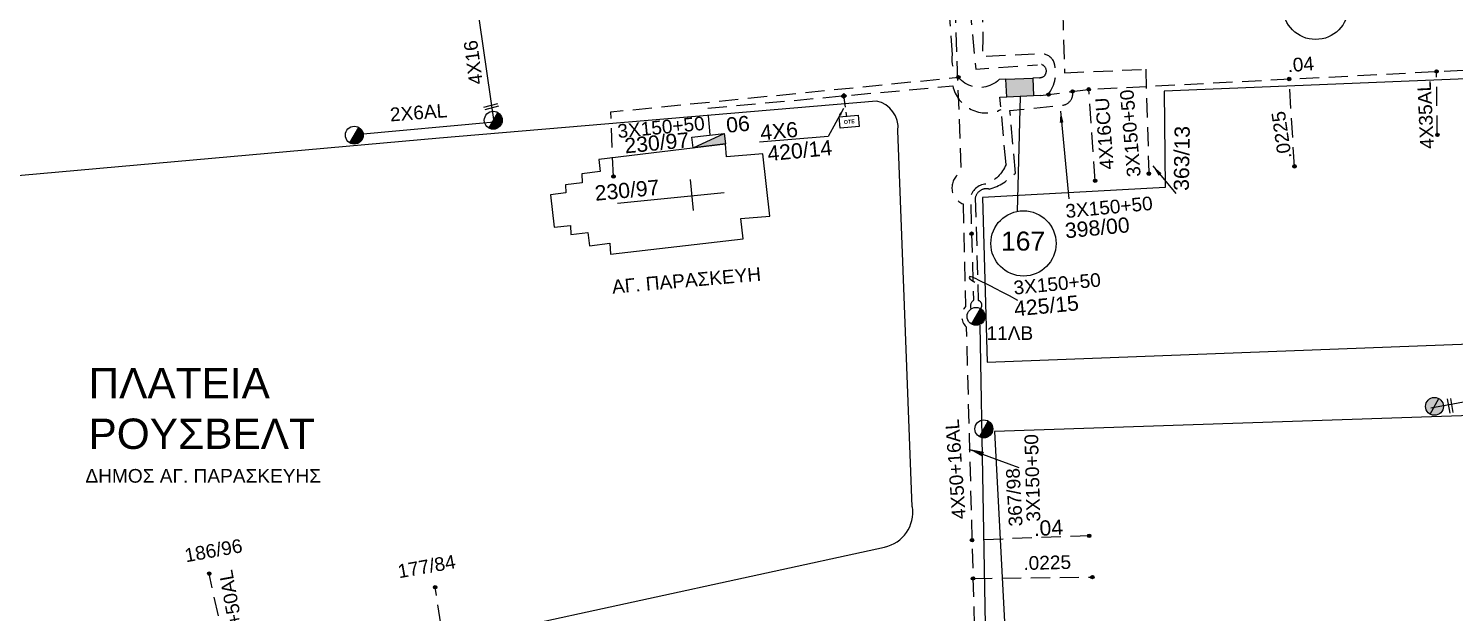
# Model space of a CAD drawing. Header units: millimetres. Extents: x 938 to 3112, y 793 to 1825.
# Drawn here: x 2561.8 to 2749.8, y 1230.1 to 1307 of the extents above; entities that cross this region are included whole.
import ezdxf
from ezdxf.enums import TextEntityAlignment as Align

# ---------------------------------------------------------------- set-up
doc = ezdxf.new("R2010")
doc.units = ezdxf.units.MM
doc.linetypes.add('DASHED', pattern=[19.05, 12.7, -6.35])
for name, color, linetype in [('Link Box 4 Διευθύνσεων', 7, 'Continuous'), ('Pillar OTE', 7, 'Continuous'), ('Γέφυρες Εναερίου Δικτύου', 7, 'Continuous'), ('Γυμνά εναέρια ΧΤ (3Φ)   4x16CU', 7, 'Continuous'), ('Γυμνά εναέρια ΧΤ (3Φ)   4x35AL', 7, 'Continuous'), ('Γυμνά εναέρια ΧΤ και ΦΟΠ (3Φ)   4x50+16AL', 7, 'Continuous'), ('Εναέρια παροχή ΧΤ 4x16', 7, 'SYN_LINE'), ('Επιγραφές - Σχήματα', 7, 'Continuous'), ('Καλώδια ΧΤ   2x6AL', 7, 'DASHED'), ('Καλώδια ΧΤ   3x150+50AL', 7, 'DASHED'), ('Καλώδια ΧΤ   3x150+50ALXLPE', 7, 'DASHED'), ('Καλώδια ΧΤ   3x150+50CU', 7, 'DASHED'), ('Μηχανική τομή', 7, 'Continuous'), ('Στύλος Ξύλινος', 7, 'Continuous'), ('Στύλος Ξύλινος @ 1', 7, 'Continuous'), ('Στύλος ΦΜ', 7, 'Continuous'), ('Στύλος ΦΜ @ 1', 7, 'Continuous'), ('Συνδέσεις', 7, 'Continuous'), ('Υποσταθμοί', 7, 'Continuous'), ('Υπόβαθρο ΔΕΗ', 7, 'Continuous'), ('Υπόγεια Καλώδια Δικτύου ΧΤ   .04', 7, 'DASHED'), ('Υπόγεια καλώδια Παροχών ΧΤ   .0225', 7, 'DASHED')]:
    doc.layers.add(name, color=color, linetype=linetype)
doc.styles.get("Standard").update_dxf_attribs({"font": 'arial.ttf'})
doc.linetypes.add('SYN_LINE', pattern='A,0.5,-0.0001,["/\\/\\/\\/",Standard,S=0.1,R=0,X=0,Y=-0.05],-0.25', length=0.7501)
doc.dimstyles.new('ISO-25', dxfattribs={"dimtxt": 2.5, "dimasz": 2.5, "dimexe": 1.25, "dimexo": 0.625, "dimtad": 1, "dimtxsty": 'Standard', "dimcen": 2.5, "dimaunit": 2, "dimazin": 0, "dimtfac": 1, "dimtmove": 0, "dimatfit": 3, "dimfxl": 1, "dimarcsym": 0})

# ---------------------------------------------------------------- blocks, each defined once
blk = doc.blocks.new('LINK BOX 4 ΑΝΑΧΩΡΗΣΕΩΝ')
at = {"layer": 'Link Box 4 Διευθύνσεων', "ltscale": 40}
blk.add_hatch(color=256, dxfattribs=at).paths.add_polyline_path([(-3.54, 0), (-3.54, -4.67), (3.54, -4.67), (3.54, 0)])
for p, q in [((-3.54, 0), (-5.33, 0)), ((5.33, 0), (3.54, 0)), ((-3.54, -4.67), (-5.33, -4.67)), ((5.33, -4.67), (3.54, -4.67))]:
    blk.add_line(p, q, dxfattribs=at)
blk.add_lwpolyline([(-3.54, -4.67), (-3.54, 0), (3.54, 0), (3.54, -4.67)], close=True, dxfattribs=at)
blk = doc.blocks.new('ΥΠΑΡΧΩΝ ΞΥΛΙΝΟΣ ΣΤΥΛΟΣ')
at = {"layer": 'Στύλος Ξύλινος'}
h = blk.add_hatch(color=7, dxfattribs=at)
h.paths.add_polyline_path([(-2.62, 0, 0.270008), (-1.29, -2.28), (1.3, 2.27, 0.576266)])
h.paths.add_polyline_path([(-1.29, -2.28, 0.574793), (2.62, 0, 0.268822), (1.3, 2.27)])
at = {"layer": 'Στύλος Ξύλινος', "color": 7}
blk.add_line((-1.29, -2.28), (1.3, 2.27), dxfattribs=at)
blk.add_circle((0, 0), 2.62, dxfattribs=at)
at = {"layer": 'Στύλος Ξύλινος', "flags": 4}
for tag, p in [('ΑΡΙΘΜΟΣ', (-4.91, 8.6)), ('ΤΥΠΟΣ', (-4.85, 3.39))]:
    blk.add_attdef(tag, p, '', height=4, dxfattribs=at)
blk = doc.blocks.new('ΥΠΑΡΧΩΝ ΤΣΙΜΕΝΤΕΝΙΟΣ ΣΤΥΛΟΣ')
at = {"layer": 'Στύλος ΦΜ'}
blk.add_hatch(color=256, dxfattribs=at).paths.add_polyline_path([(-1.29, -2.28, 0.574793), (2.62, 0, 0.268822), (1.3, 2.27)])
blk.add_line((-1.29, -2.28), (1.3, 2.27), dxfattribs=at)
blk.add_circle((0, 0), 2.62, dxfattribs=at)
at = {"layer": 'Στύλος ΦΜ', "flags": 4}
for tag, p in [('ΑΡΙΘΜΟΣ', (-4.68, 8.05)), ('ΤΥΠΟΣ', (-4.91, 3.03))]:
    blk.add_attdef(tag, p, '', height=4, dxfattribs=at)
blk = doc.blocks.new('_ΣΥΝΔΕΣΗ')
at = {"layer": 'Συνδέσεις', "linetype": 'SYN_LINE', "ltscale": 40}
blk.add_hatch(color=256, dxfattribs=at).paths.add_polyline_path([(0.5, -0.01, 1), (-0.5, -0.01, 1)])
at = {"layer": 'Συνδέσεις'}
blk.add_circle((0, -0.01), 0.5, dxfattribs=at)
blk = doc.blocks.new('ΜΗΧΑΝΙΚΗ ΤΟΜΗ')
at = {"layer": 'Μηχανική τομή', "ltscale": 40}
for p, q in [((-1.89, 0.78), (1.89, 0.78)), ((1.89, 0), (-1.89, 0))]:
    blk.add_line(p, q, dxfattribs=at)
blk = doc.blocks.new('υποσταθμος σε κλειστο χωρο')
at = {"layer": 'Υποσταθμοί', "ltscale": 40}
blk.add_hatch(color=256, dxfattribs=at).paths.add_polyline_path([(-9.52, -3.13), (9.52, -3.13), (9.52, 3.13)])
blk.add_lwpolyline([(-9.52, -3.13), (-9.52, 3.13), (9.52, 3.13), (9.52, -3.13)], close=True, dxfattribs=at)
blk.add_lwpolyline([(-9.52, -3.13), (9.52, 3.13)], dxfattribs=at)
blk = doc.blocks.new('ΥΠΑΡΧΩΝ ΥΠΟΣΤΑΘΜΟΣ ΣΕ ΚΛΕΙΣΤΟ ΧΩΡΟ')
at = {"layer": 'Υποσταθμοί'}
blk.add_blockref('υποσταθμος σε κλειστο χωρο', (0, 0), dxfattribs=at)
at = {"layer": 'Υποσταθμοί', "linetype": 'SYN_LINE', "ltscale": 40, "flags": 1}
for tag, p in [('ΜΕΤΑΣΧΗΜΑΤΙΣΜΟΣ', (10.66, 2.24)), ('ΙΣΧΥΣ', (10.64, -0.87)), ('ΑΡΙΘΜΟΣ', (10.77, -3.89))]:
    blk.add_attdef(tag, p, '', height=2, dxfattribs=at)
blk = doc.blocks.new('A$C3D507895')
at = {"layer": 'Υποσταθμοί', "xscale": 0.2250000000000227, "yscale": 0.2250000000000227, "zscale": 0.2250000000000227}
blk.add_blockref('ΥΠΑΡΧΩΝ ΥΠΟΣΤΑΘΜΟΣ ΣΕ ΚΛΕΙΣΤΟ ΧΩΡΟ', (2.14, 0.7), dxfattribs=at)
blk = doc.blocks.new('TSONTA XT1')
at = {"ltscale": 40}
h = blk.add_hatch(color=256, dxfattribs=at)
h.dxf.hatch_style = 1
h.paths.add_polyline_path([(595.96, 2487.66), (597.07, 2488.77), (595.96, 2489.87), (594.85, 2488.77)])
blk.add_lwpolyline([(594.85, 2488.77), (595.96, 2489.87), (597.07, 2488.77), (595.96, 2487.66)], close=True, dxfattribs=at)
blk = doc.blocks.new('PILLAR ΟΤΕ')
at = {"layer": 'Pillar OTE', "ltscale": 40}
blk.add_lwpolyline([(-3.31, 2.02), (3.39, 2.02), (3.39, -1.99), (-3.31, -1.99)], close=True, dxfattribs=at)
at = {"layer": 'Pillar OTE', "insert": (-1.81, 0.71), "char_height": 1.3575, "width": 109.961, "attachment_point": 1}
blk.add_mtext('{\\fArial|b1|i0|c161|p34;OTE}', dxfattribs=at)

msp = doc.modelspace()

# ---------------------------------------------------------------- linework, layer by layer
at = {"layer": 'Γέφυρες Εναερίου Δικτύου', "color": 27, "linetype": 'DASHED', "ltscale": 0.2, "flags": 128}
for points in [[(2696.11, 1298.28, 0.280324), (2696.87, 1302.78, 0.291078), (2695.2, 1303.66), (2687.51, 1303.3, 0.060079), (2686.98, 1313.48, 0.480847), (2688.57, 1317.87, -0.749581), (2690.17, 1319.62, -4.060911)], [(2691.86, 1287.99), (2691.15, 1296.23), (2698.04, 1296.91, 0.440166), (2699.41, 1298.74)]]:
    msp.add_lwpolyline(points, format="xyb", dxfattribs=at)
at = {"layer": 'Γυμνά εναέρια ΧΤ (3Φ)   4x16CU', "color": 27, "linetype": 'DASHED', "ltscale": 0.2, "flags": 128}
msp.add_lwpolyline([(2702.37, 1286.97), (2701.54, 1299)], dxfattribs=at)
at = {"layer": 'Γυμνά εναέρια ΧΤ (3Φ)   4x35AL', "color": 27, "linetype": 'DASHED', "ltscale": 0.2, "flags": 128}
msp.add_lwpolyline([(2747.49, 1293.01), (2747.39, 1301.37)], dxfattribs=at)
at = {"layer": 'Γυμνά εναέρια ΧΤ και ΦΟΠ (3Φ)   4x50+16AL', "color": 173, "flags": 128}
msp.add_lwpolyline([(2690.4, 1201.32), (2688.01, 1223.56), (2687.21, 1267.95)], dxfattribs=at)
at = {"layer": 'Εναέρια παροχή ΧΤ 4x16', "color": 85, "ltscale": 20}
msp.add_line((2623.17, 1294.75), (2620.35, 1314.2), dxfattribs=at)
at = {"layer": 'Εναέρια παροχή ΧΤ 4x16', "color": 1, "linetype": 'DASHED', "ltscale": 0.2, "flags": 128}
msp.add_lwpolyline([(2616.73, 1224.85), (2615.37, 1233.45)], dxfattribs=at)
at = {"layer": 'Επιγραφές - Σχήματα', "linetype": 'Continuous', "ltscale": 0.2}
msp.add_line((2692.49, 1298.08), (2692.12, 1282.94), dxfattribs=at)
for centre in [(2731.45, 1309.87), (2692.93, 1278.72)]:
    msp.add_circle(centre, 4.3, dxfattribs=at)
at = {"layer": 'Καλώδια ΧΤ   2x6AL', "color": 85, "linetype": 'SYN_LINE', "ltscale": 20}
msp.add_line((2604.91, 1293.08), (2623.17, 1294.75), dxfattribs=at)
at = {"layer": 'Καλώδια ΧΤ   2x6AL', "color": 2, "linetype": 'SYN_LINE', "ltscale": 20, "flags": 128}
msp.add_lwpolyline([(2820.57, 1266.53), (2783.84, 1263.84), (2746.64, 1257.05)], dxfattribs=at)
at = {"layer": 'Καλώδια ΧΤ   3x150+50AL', "color": 173, "linetype": 'DASHED', "ltscale": 0.1}
msp.add_lwpolyline([(2669.26, 1297.9), (2669.58, 1295.41)], dxfattribs=at)
at = {"layer": 'Καλώδια ΧΤ   3x150+50AL', "color": 6, "linetype": 'DASHED', "ltscale": 0.2, "flags": 128}
msp.add_lwpolyline([(2684.96, 1283.93), (2685.29, 1270.4, 0.413106), (2685.39, 1267.73), (2686.54, 1224.79, 0.021781), (2688.01, 1223.56)], format="xyb", dxfattribs=at)
at = {"layer": 'Καλώδια ΧΤ   3x150+50AL', "color": 2, "linetype": 'DASHED', "ltscale": 0.2, "flags": 128}
msp.add_lwpolyline([(2602.92, 1153.56), (2599.45, 1154.29), (2610.32, 1203.38, 0.152283), (2610.22, 1204.56, -0.086134), (2609.65, 1207.15), (2609.87, 1209.55), (2607.17, 1222.92), (2589.17, 1219.19), (2585.56, 1235.24)], format="xyb", dxfattribs=at)
at = {"layer": 'Καλώδια ΧΤ   3x150+50ALXLPE', "color": 27, "linetype": 'DASHED', "ltscale": 0.2}
msp.add_lwpolyline([(2691.86, 1287.99, -0.129427), (2688.45, 1285.86, 0.431927), (2686.58, 1284.73), (2686.97, 1271.21, -0.578539), (2687.27, 1270.14)], format="xyb", dxfattribs=at)
at = {"layer": 'Καλώδια ΧΤ   3x150+50CU', "color": 173, "linetype": 'DASHED', "ltscale": 0.2}
msp.add_line((2651.3, 1296.52), (2683.6, 1299.47), dxfattribs=at)
at = {"layer": 'Καλώδια ΧΤ   3x150+50CU', "color": 6, "linetype": 'DASHED', "ltscale": 0.2, "flags": 128}
msp.add_lwpolyline([(2634.13, 1427.57), (2630.5, 1426.38, 0.445729), (2628.83, 1422.61), (2636.5, 1404.61), (2652.08, 1375.43), (2659.17, 1364.26, -0.263519), (2659.27, 1362.3, 0.209889), (2659.02, 1357.56, 0.15186), (2661.66, 1352.24, -0.034995), (2662.84, 1350.82), (2678.41, 1322.97, -0.216623), (2678.68, 1319.75, 0.551207), (2683.75, 1313.27), (2684.7, 1288.1, 0.633874), (2684.96, 1283.93, 0.791815)], format="xyb", dxfattribs=at)
at = {"layer": 'Καλώδια ΧΤ   3x150+50CU', "color": 133, "linetype": 'DASHED', "ltscale": 0.2, "flags": 128}
for points in [[(2683.59, 1303.54), (2682.93, 1312.28, -0.467736), (2677.38, 1321.09), (2661.7, 1350.92), (2664.98, 1354.45)], [(2689.72, 1300.29, -0.727841), (2683.59, 1303.54, -0.269513)]]:
    msp.add_lwpolyline(points, format="xyb", dxfattribs=at)
at = {"layer": 'Καλώδια ΧΤ   3x150+50CU', "color": 173, "linetype": 'DASHED', "ltscale": 0.2, "flags": 128}
for points in [[(2666.13, 1352.48, 0.28508), (2666.51, 1350.36, -0.192388), (2668.96, 1347.91), (2683.22, 1320.99, 0.724843), (2684.18, 1316.48, -0.217298), (2685.33, 1315.8), (2686.64, 1301.66), (2694.77, 1302.25)], [(2683.6, 1299.47, 0.486149), (2689.98, 1296.35)], [(2690.63, 1289.11, -0.208968), (2687.98, 1286.52, 0.369126), (2685.95, 1284.67), (2686.35, 1271.23, 0.355971), (2686.01, 1270.09)]]:
    msp.add_lwpolyline(points, format="xyb", dxfattribs=at)
at = {"layer": 'Καλώδια ΧΤ   3x150+50CU', "color": 1, "linetype": 'DASHED', "ltscale": 0.2, "flags": 128}
for points in [[(2692.79, 1315.39), (2692.9, 1313.75), (2697.96, 1314.04), (2698.35, 1301.18)], [(2698.35, 1301.18), (2709.05, 1301.66)], [(2709.05, 1301.66), (2709.45, 1288.12)]]:
    msp.add_lwpolyline(points, dxfattribs=at)
at = {"layer": 'Καλώδια ΧΤ   3x150+50CU', "color": 133, "linetype": 'DASHED', "ltscale": 0.2, "flags": 128}
msp.add_lwpolyline([(2638.88, 1287.54), (2638.52, 1296.04), (2684.36, 1300.6)], dxfattribs=at)
at = {"layer": 'Καλώδια ΧΤ   3x150+50CU', "color": 173, "linetype": 'DASHED', "ltscale": 0.2, "flags": 128}
for points in [[(2690.63, 1289.11), (2689.83, 1297.96)], [(2651.61, 1293), (2651.3, 1296.52)]]:
    msp.add_lwpolyline(points, dxfattribs=at)
at = {"layer": 'Καλώδια ΧΤ   3x150+50CU', "color": 173, "linetype": 'DASHED', "ltscale": 0.2}
msp.add_arc((2695.07, 1301.42), 0.881, 268.4164, 109.8641, dxfattribs=at)
at = {"layer": 'Υπόβαθρο ΔΕΗ'}
for p, q in [((2648.99, 1287.14), (2649.4, 1283.05)), ((2653.49, 1285.39), (2639.41, 1283.98))]:
    msp.add_line(p, q, dxfattribs=at)
at = {"layer": 'Υπόβαθρο ΔΕΗ', "flags": 128}
msp.add_lwpolyline([(2820.26, 1303.21), (2711.49, 1298.76), (2711.59, 1286.1), (2687.51, 1284.75), (2688.14, 1263.07), (2821.28, 1268.14)], close=True, dxfattribs=at)
for points in [[(2678.28, 1244.05), (2676.39, 1293.58, 0.384181), (2673.57, 1297.46), (2615.96, 1292.56), (2555.86, 1287.24), (2500.67, 1269.12), (2457.78, 1254.72)], [(2678.28, 1244.05), (2676.39, 1293.58, 0.384181), (2673.57, 1297.46), (2615.96, 1292.56), (2555.86, 1287.24), (2500.67, 1269.12), (2457.78, 1254.72)], [(2821.39, 1258.38), (2689.13, 1253.95), (2691.97, 1199.69), (2733.85, 1139.06), (2816.16, 1192.92, 0.172715), (2822.85, 1206.73), (2821.39, 1258.38)]]:
    msp.add_lwpolyline(points, format="xyb", dxfattribs=at)
for points in [[(2658.56, 1290.5), (2653.78, 1290.13), (2653.63, 1291.79), (2636.95, 1289.77), (2637.13, 1288.19), (2634.71, 1287.89), (2634.74, 1286.72), (2632.54, 1286.42), (2632.61, 1285.4), (2630.56, 1285.14), (2631.07, 1280.84), (2633.2, 1281.06), (2633.28, 1279.89), (2635.52, 1280.14), (2635.7, 1278.42), (2638.38, 1278.75), (2638.49, 1277.32), (2655.98, 1279.34), (2655.65, 1282.02), (2659.51, 1282.31), (2658.56, 1290.5)], [(2667.2, 1292.82), (2658.13, 1292.04)], [(2457.78, 1254.72), (2457.2, 1252.56), (2495.42, 1199.86), (2545.15, 1210.44), (2624.92, 1227.93), (2674.59, 1238.74)]]:
    msp.add_lwpolyline(points, dxfattribs=at)
at = {"layer": 'Υπόβαθρο ΔΕΗ'}
msp.add_arc((2673.68, 1243.32), 4.66, 281.28, 9.11, dxfattribs=at)
msp.add_open_spline([(2692.17, 1271.22), (2685.95, 1274.53), (2685.76, 1274.34), (2685.76, 1274), (2686.52, 1273.64)], degree=3, dxfattribs=at)
at = {"layer": 'Υπόγεια Καλώδια Δικτύου ΧΤ   .04', "color": 27, "linetype": 'DASHED', "ltscale": 0.2, "flags": 128}
msp.add_lwpolyline([(2695.16, 1298.21), (2701.54, 1299), (2753.09, 1301.66), (2753.41, 1290.91)], dxfattribs=at)
at = {"layer": 'Υπόγεια Καλώδια Δικτύου ΧΤ   .04', "color": 6, "linetype": 'DASHED', "ltscale": 0.2, "flags": 128}
msp.add_lwpolyline([(2701.66, 1240.23), (2686.15, 1239.65)], dxfattribs=at)
at = {"layer": 'Υπόγεια καλώδια Παροχών ΧΤ   .0225', "color": 27, "linetype": 'DASHED', "ltscale": 0.2, "flags": 128}
msp.add_lwpolyline([(2728.66, 1288.87), (2727.96, 1300.37)], dxfattribs=at)
at = {"layer": 'Υπόγεια καλώδια Παροχών ΧΤ   .0225', "color": 6, "linetype": 'DASHED', "ltscale": 0.2, "flags": 128}
msp.add_lwpolyline([(2686.28, 1234.61), (2702.01, 1234.78)], dxfattribs=at)

# ---------------------------------------------------------------- block references
at = {"layer": 'Link Box 4 Διευθύνσεων', "xscale": 0.4999999999999837, "yscale": 0.4999999999999837, "zscale": 0.4999999999999837, "rotation": 2.703101995514497}
msp.add_blockref('LINK BOX 4 ΑΝΑΧΩΡΗΣΕΩΝ', (2692.38, 1300.41), dxfattribs=at)
at = {"layer": 'Pillar OTE', "xscale": 0.3750000000000001, "yscale": 0.3750000000000001, "zscale": 0.3750000000000001, "rotation": 4.989395806770961}
msp.add_blockref('PILLAR ΟΤΕ', (2669.92, 1294.74), dxfattribs=at)
at = {"layer": 'Επιγραφές - Σχήματα', "linetype": 'Continuous', "ltscale": 0.2, "rotation": 6.559299552730235}
msp.add_blockref('A$C3D507895', (2649.38, 1291.33), dxfattribs=at)
at = {"layer": 'Μηχανική τομή'}
for p, xscale, yscale, zscale, rotation in [((2622.82, 1296.54), 0.5000000000003223, 0.5000000000003223, 0.5000000000003223, 14.77421112568383), ((2749, 1257.31), 0.5000000000001037, 0.5000000000001037, 0.5000000000001037, 280.3308311976192)]:
    msp.add_blockref('ΜΗΧΑΝΙΚΗ ΤΟΜΗ', p, dxfattribs=dict(at, xscale=xscale, yscale=yscale, zscale=zscale, rotation=rotation))
at = {"layer": 'Στύλος Ξύλινος @ 1', "ltscale": 40, "xscale": 0.4499999999998181, "yscale": 0.4499999999998181, "zscale": 0.4499999999998181}
msp.add_blockref('ΥΠΑΡΧΩΝ ΞΥΛΙΝΟΣ ΣΤΥΛΟΣ', (2747.11, 1257.27), dxfattribs=at)
msp.add_blockref('ΥΠΑΡΧΩΝ ΞΥΛΙΝΟΣ ΣΤΥΛΟΣ', (2747.11, 1257.27), dxfattribs=at)
at = {"layer": 'Στύλος ΦΜ @ 1', "ltscale": 40, "xscale": 0.4499999999998181, "yscale": 0.4499999999998181, "zscale": 0.4499999999998181}
for p in [(2623.03, 1294.94), (2623.03, 1294.94), (2604.71, 1292.98), (2604.71, 1292.98), (2687.71, 1254.3), (2687.71, 1254.3)]:
    msp.add_blockref('ΥΠΑΡΧΩΝ ΤΣΙΜΕΝΤΕΝΙΟΣ ΣΤΥΛΟΣ', p, dxfattribs=at)
at = {"layer": 'Στύλος ΦΜ @ 1', "ltscale": 40}
ref = msp.add_blockref('ΥΠΑΡΧΩΝ ΤΣΙΜΕΝΤΕΝΙΟΣ ΣΤΥΛΟΣ', (2686.68, 1269.12), dxfattribs=dict(at, xscale=0.4499999999998181, yscale=0.4499999999998181, zscale=0.4499999999998181))
ref.add_attrib('ΑΡΙΘΜΟΣ', '11ΛΒ', (2688.06, 1266.01), dxfattribs={"layer": 'Στύλος ΦΜ', "height": 1.8, "flags": 4})
at = {"layer": 'Συνδέσεις', "xscale": 0.4500000000000455, "yscale": 0.4500000000000455, "zscale": 0.4500000000000455}
for p in [(2747.39, 1301.37), (2684.36, 1300.6), (2701.54, 1299.01), (2727.96, 1300.37), (2696.24, 1298.32), (2699.41, 1298.74), (2747.5, 1293.01), (2638.88, 1287.54), (2709.46, 1287.91), (2728.66, 1288.87), (2702.38, 1286.98), (2686.09, 1280.01), (2686.15, 1239.66), (2701.59, 1240.23), (2585.59, 1235.25), (2615.37, 1233.46), (2686.28, 1234.62), (2702.01, 1234.79)]:
    msp.add_blockref('_ΣΥΝΔΕΣΗ', p, dxfattribs=at)
at = {"layer": 'Συνδέσεις', "xscale": 0.2999901518703235, "yscale": 0.2999901518703235, "zscale": 0.2999901518703235, "rotation": 3.346912796221828}
msp.add_blockref('TSONTA XT1', (2534.36, 542.36), dxfattribs=at)

# ---------------------------------------------------------------- texts
at = {"layer": 'Γυμνά εναέρια ΧΤ (3Φ)   4x16CU'}
msp.add_text('4X16CU', height=1.8, rotation=94.0732, dxfattribs=at).set_placement((2703.6, 1293.18), align=Align.MIDDLE)
at = {"layer": 'Γυμνά εναέρια ΧΤ (3Φ)   4x35AL'}
msp.add_text('4X35AL', height=1.8, rotation=92.7954, dxfattribs=at).set_placement((2745.94, 1295.63), align=Align.MIDDLE)
at = {"layer": 'Γυμνά εναέρια ΧΤ και ΦΟΠ (3Φ)   4x50+16AL'}
msp.add_text('4X50+16AL', height=1.8, rotation=94.0895, dxfattribs=at).set_placement((2683.97, 1249), align=Align.MIDDLE)
at = {"layer": 'Εναέρια παροχή ΧΤ 4x16', "ltscale": 20}
msp.add_text('4X16', height=1.8, rotation=97.674, dxfattribs=at).set_placement((2620.39, 1302.54), align=Align.MIDDLE)
at = {"layer": 'Επιγραφές - Σχήματα', "linetype": 'DASHED', "ltscale": 0.2, "attachment_point": 1}
for s, insert, char_height, width, rotation in [('06', (2653.65, 1295.27), 2, 17.7581, 5.509), ('4X6', (2658.14, 1294.28), 2, 17.7581, 5.509), ('363/13', (2712.73, 1285.66), 2, 17.7581, 89.1111), ('230/97', (2640.24, 1292.56), 2, 17.7581, 5.509), ('420/14', (2659.09, 1291.54), 2, 17.7581, 5.509), ('230/97', (2636.32, 1286.32), 2, 17.7581, 5.509), ('398/00', (2698.31, 1281.38), 2, 17.7581, 5.509), ('ΑΓ. ΠΑΡΑΣΚΕΥΗ', (2638.61, 1273.9), 1.8, 48.5909, 4.9839), ('425/15', (2691.61, 1271.1), 2, 17.7581, 5.509), ('367/98', (2691.02, 1241.41), 1.8, 10.8079, 93.0513), ('186/96', (2582.2, 1238.5), 1.8, 10.8079, 10.1798), ('177/84', (2610.3, 1236.4), 1.8, 10.8079, 10.1798)]:
    msp.add_mtext(s, dxfattribs=dict(at, insert=insert, char_height=char_height, width=width, rotation=rotation))
at = {"layer": 'Επιγραφές - Σχήματα', "linetype": 'Continuous', "ltscale": 0.2, "insert": (2689.97, 1280.28), "char_height": 2.5, "width": 4.0576, "attachment_point": 1}
msp.add_mtext('167', dxfattribs=at)
at = {"layer": 'Επιγραφές - Σχήματα', "linetype": 'DASHED', "ltscale": 0.2, "insert": (2569.67, 1262.33), "char_height": 4, "width": 48.5909, "attachment_point": 1}
msp.add_mtext('ΠΛΑΤΕΙΑ\\PΡΟΥΣΒΕΛΤ', dxfattribs=at)
at = {"layer": 'Επιγραφές - Σχήματα', "color": 1, "linetype": 'Continuous', "ltscale": 0.2, "insert": (2569.27, 1249.02), "char_height": 1.8, "width": 36.572, "attachment_point": 1}
msp.add_mtext('ΔΗΜΟΣ ΑΓ. ΠΑΡΑΣΚΕΥΗΣ', dxfattribs=at)
at = {"layer": 'Καλώδια ΧΤ   2x6AL', "ltscale": 0.2}
msp.add_text('2X6AL', height=1.8, rotation=4.2851, dxfattribs=at).set_placement((2613.18, 1295.96), align=Align.MIDDLE)
at = {"layer": 'Καλώδια ΧΤ   3x150+50AL', "ltscale": 0.2}
for rotation, p in [(94.8748, (2707.01, 1293.22)), (5.4008, (2704.21, 1283.5)), (5.4008, (2697.37, 1273.42)), (91.5222, (2694.1, 1247.85))]:
    msp.add_text('3X150+50', height=1.8, rotation=rotation, dxfattribs=at).set_placement(p, align=Align.MIDDLE)
at = {"layer": 'Καλώδια ΧΤ   3x150+50AL', "linetype": 'DASHED', "ltscale": 0.2}
msp.add_text('3X150+50AL', height=1.8, rotation=100.3687, dxfattribs=at).set_placement((2589.03, 1228.5), align=Align.MIDDLE)
at = {"layer": 'Καλώδια ΧΤ   3x150+50CU', "ltscale": 0.2}
msp.add_text('3X150+50', height=1.8, rotation=5.4008, dxfattribs=at).set_placement((2645.15, 1294.03), align=Align.MIDDLE)
at = {"layer": 'Υπόγεια Καλώδια Δικτύου ΧΤ   .04', "ltscale": 0.2}
msp.add_text('.04', height=1.8, rotation=4.4929, dxfattribs=at).set_placement((2729.48, 1302.3), align=Align.MIDDLE)
at = {"layer": 'Υπόγεια Καλώδια Δικτύου ΧΤ   .04', "linetype": 'DASHED', "ltscale": 0.2, "insert": (2694.22, 1242.18), "char_height": 2, "width": 17.7581, "attachment_point": 1, "rotation": 2.9452}
msp.add_mtext('.04', dxfattribs=at)
at = {"layer": 'Υπόγεια καλώδια Παροχών ΧΤ   .0225', "ltscale": 0.2}
for rotation, p in [(98.2541, (2726.94, 1292.99)), (1.4427, (2696.06, 1236.7))]:
    msp.add_text('.0225', height=1.8, rotation=rotation, dxfattribs=at).set_placement(p, align=Align.MIDDLE)

# ---------------------------------------------------------------- leaders
at = {"layer": 'Επιγραφές - Σχήματα', "ltscale": 40}
for points, override in [([(2669.22, 1296.49), (2667.2, 1292.82)], {"dimasz": 1, "dimtad": 0}), ([(2697.82, 1296.12), (2698.91, 1284.57)], {"dimasz": 1.5, "dimtad": 0}), ([(2709.97, 1288.95), (2713.02, 1285.31)], {"dimasz": 1.5, "dimtad": 0}), ([(2685.74, 1251.65), (2692.32, 1249.22)], {"dimasz": 2, "dimtad": 0})]:
    msp.add_leader(points, dimstyle='ISO-25', override=override, dxfattribs=at)

doc.saveas('drawing.dxf')
